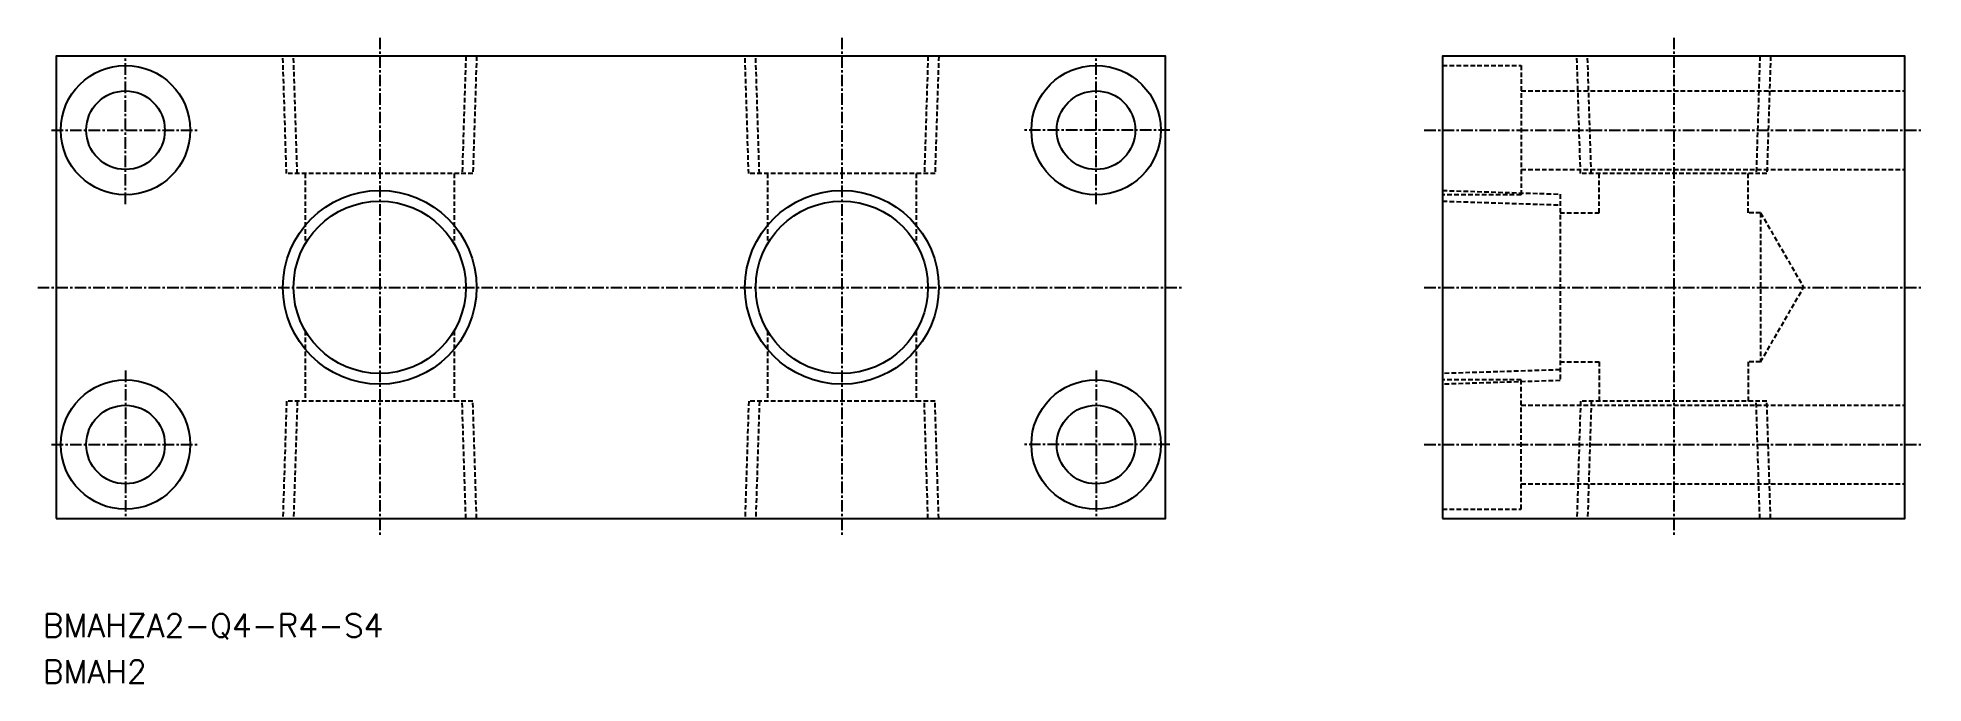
# Model space of a CAD drawing. Extents: x 60 to 264, y 62 to 132.
import ezdxf
from ezdxf.enums import TextEntityAlignment as Align

# ---------------------------------------------------------------- set-up
doc = ezdxf.new("R2010")
doc.units = 0
doc.linetypes.add('CENTER', pattern=[2, 1.25, -0.25, 0.25, -0.25])
doc.linetypes.add('DASHED', pattern=[0.75, 0.5, -0.25])
doc.layers.get('0').update_dxf_attribs({"linetype": 'CONTINUOUS'})
doc.layers.add('CENTER', color=1, linetype='CENTER')
doc.styles.get("Standard").update_dxf_attribs({"font": 'txt.shx', "bigfont": 'extfont.shx'})

msp = doc.modelspace()

# ---------------------------------------------------------------- linework, layer by layer
at = {"color": 3, "linetype": 'DASHED'}
for p, q in [((86.92, 117.3), (86.52, 130)), ((88.08, 117.3), (87.68, 130)), ((106.32, 130), (105.92, 117.3)), ((107.48, 130), (107.08, 117.3)), ((136.92, 117.3), (136.52, 130)), ((138.08, 117.3), (137.68, 130)), ((156.32, 130), (155.92, 117.3)), ((157.48, 130), (157.08, 117.3)), ((212, 129), (220.5, 129)), ((220.5, 129), (220.5, 115)), ((226.92, 117.3), (226.52, 130)), ((228.08, 117.3), (227.68, 130)), ((246.32, 130), (245.92, 117.3)), ((247.48, 130), (247.08, 117.3)), ((220.5, 126.25), (262, 126.25)), ((107.08, 117.3), (86.92, 117.3)), ((88.95, 117.3), (88.95, 109.69)), ((105.05, 117.3), (105.05, 109.69)), ((157.08, 117.3), (136.92, 117.3)), ((138.95, 117.3), (138.95, 109.69)), ((155.05, 117.3), (155.05, 109.69)), ((220.5, 117.75), (262, 117.75)), ((247.08, 117.3), (226.92, 117.3)), ((228.95, 113.05), (228.95, 117.3)), ((245.05, 113.05), (245.05, 117.3)), ((212, 115.48), (224.7, 115.08)), ((220.5, 115), (212, 115)), ((212, 114.32), (224.7, 113.92)), ((224.7, 115.08), (224.7, 94.92)), ((224.7, 113.05), (228.95, 113.05)), ((246.4, 113.05), (245.05, 113.05)), ((246.4, 113.05), (251.05, 105)), ((246.4, 113.05), (246.4, 96.95)), ((246.4, 96.95), (251.05, 105)), ((88.95, 100.31), (88.95, 92.7)), ((105.05, 100.31), (105.05, 92.7)), ((138.95, 100.31), (138.95, 92.7)), ((155.05, 100.31), (155.05, 92.7)), ((224.7, 96.08), (212, 95.68)), ((224.7, 96.95), (228.95, 96.95)), ((228.95, 96.95), (228.95, 92.7)), ((245.05, 96.95), (245.05, 92.7)), ((246.4, 96.95), (245.05, 96.95)), ((220.5, 95), (212, 95)), ((224.7, 94.92), (212, 94.52)), ((220.5, 81), (220.5, 95)), ((86.92, 92.7), (86.52, 80)), ((107.08, 92.7), (86.92, 92.7)), ((88.08, 92.7), (87.68, 80)), ((106.32, 80), (105.92, 92.7)), ((107.48, 80), (107.08, 92.7)), ((136.92, 92.7), (136.52, 80)), ((157.08, 92.7), (136.92, 92.7)), ((138.08, 92.7), (137.68, 80)), ((156.32, 80), (155.92, 92.7)), ((157.48, 80), (157.08, 92.7)), ((220.5, 92.25), (262, 92.25)), ((226.92, 92.7), (226.52, 80)), ((247.08, 92.7), (226.92, 92.7)), ((228.08, 92.7), (227.68, 80)), ((246.32, 80), (245.92, 92.7)), ((247.48, 80), (247.08, 92.7)), ((220.5, 83.75), (262, 83.75)), ((212, 81), (220.5, 81))]:
    msp.add_line(p, q, dxfattribs=at)
at = {"color": 7, "linetype": 'CONTINUOUS'}
for points in [[(62, 80), (182, 80), (182, 130), (62, 130)], [(212, 80), (262, 80), (262, 130), (212, 130)]]:
    msp.add_lwpolyline(points, close=True, dxfattribs=at)
for centre, radius in [((69.5, 122), 7), ((174.5, 122), 7), ((69.5, 122), 4.25), ((174.5, 122), 4.25), ((97, 105), 9.32), ((147, 105), 9.32), ((69.5, 88), 7), ((174.5, 88), 7), ((69.5, 88), 4.25), ((174.5, 88), 4.25)]:
    msp.add_circle(centre, radius, dxfattribs=at)
at = {"color": 3, "linetype": 'CONTINUOUS'}
for centre in [(97, 105), (147, 105)]:
    msp.add_circle(centre, 10.48, dxfattribs=at)
at = {"layer": 'CENTER', "color": 1, "linetype": 'CENTER'}
for p, q in [((97, 132), (97, 78)), ((147, 132), (147, 78)), ((237, 132), (237, 78)), ((69.5, 114), (69.5, 130)), ((174.5, 114), (174.5, 130)), ((61.5, 122), (77.5, 122)), ((182.5, 122), (166.5, 122)), ((210, 122), (264, 122)), ((60, 105), (184, 105)), ((210, 105), (264, 105)), ((69.5, 96), (69.5, 80)), ((174.5, 96), (174.5, 80)), ((61.5, 88), (77.5, 88)), ((182.5, 88), (166.5, 88)), ((210, 88), (264, 88))]:
    msp.add_line(p, q, dxfattribs=at)

# ---------------------------------------------------------------- texts
at = {"color": 7, "linetype": 'CONTINUOUS'}
for s, p in [('BMAHZA2-Q4-R4-S4', (60.55, 68.43)), ('BMAH2', (60.55, 63.43))]:
    msp.add_text(s, height=2.5, dxfattribs=at).set_placement(p, align=Align.MIDDLE_LEFT)

doc.saveas('drawing.dxf')
